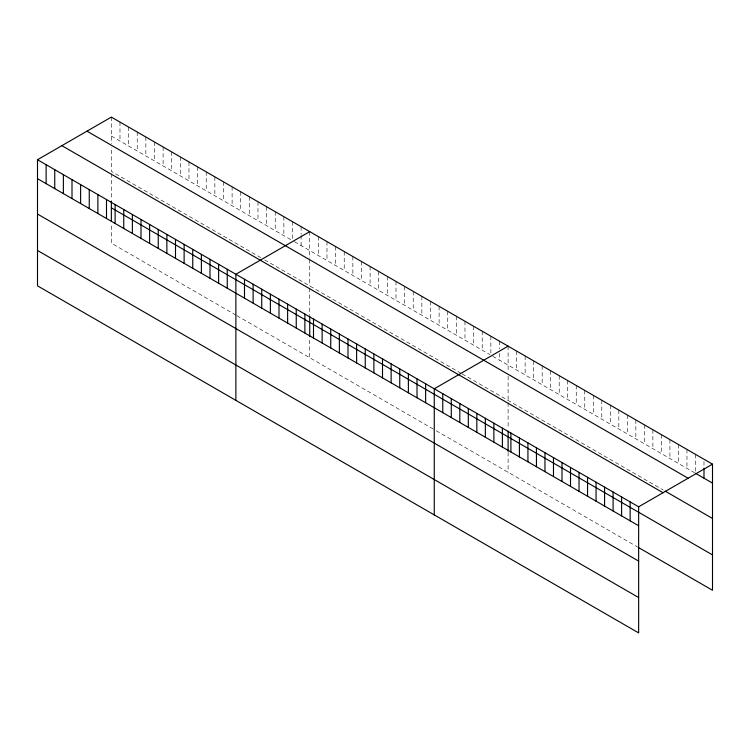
<?xml version="1.0" encoding="UTF-8"?>
<svg xmlns="http://www.w3.org/2000/svg" width="750" height="750" viewBox="0 0 750 750"><rect width="100%" height="100%" fill="white"/><g stroke="black" fill="none" stroke-linecap="round" stroke-linejoin="round"><path stroke-width="0.56" stroke-dasharray="3.75 2.81" d="M111.356 136.031L291.525 240.056M294.403 241.716L489.9 354.581M492.778 356.25L694.519 472.725M260.859 257.709L111.356 171.394L111.356 147.084M264.694 259.922L461.156 373.35M462.113 373.903L663.291 490.059M235.941 315.131L111.356 243.197L111.356 223.303M236.897 315.684L435.272 430.209M436.238 430.763L637.744 547.106M703.987 461.475L703.987 467.044M695.466 454.331L695.466 472.153M686.953 449.409L686.953 468.347M678.431 444.497L678.431 463.434M669.919 439.575L669.919 458.522M661.406 434.662L661.406 453.6M652.884 429.741L652.884 448.688M644.372 424.828L644.372 443.766M635.85 419.906L635.85 438.853M627.337 414.994L627.337 433.931M618.825 410.081L618.825 429.019M610.303 405.159L610.303 424.097M601.791 400.247L601.791 419.184M593.269 395.325L593.269 414.262M584.756 390.413L584.756 409.35M576.244 385.491L576.244 404.428M567.722 380.578L567.722 399.516M559.209 375.656L559.209 394.603M550.688 370.744L550.688 389.681M542.175 365.822L542.175 384.769M533.663 360.909L533.663 379.847M525.141 355.997L525.141 374.934M516.628 351.075L516.628 370.012M508.106 346.163L508.106 371.728M508.106 376.153L508.106 400.463M508.106 402.741L508.106 427.791M508.106 452.372L508.106 472.266M499.481 341.175L499.481 348.975M499.481 353.438L499.481 360.122M490.856 336.197L490.856 354.028M482.231 331.219L482.231 350.156M473.606 326.241L473.606 345.178M464.981 321.262L464.981 340.2M456.356 316.284L456.356 335.222M447.731 311.297L447.731 330.244M439.106 306.319L439.106 325.256M430.481 301.341L430.481 320.278M421.856 296.363L421.856 315.3M413.231 291.384L413.231 310.322M404.606 286.406L404.606 305.344M395.981 281.419L395.981 300.366M387.356 276.441L387.356 295.387M378.731 271.462L378.731 290.4M370.106 266.484L370.106 285.422M361.481 261.506L361.481 280.444M352.856 256.528L352.856 275.466M344.231 251.541L344.231 270.487M335.606 246.562L335.606 265.509M326.981 241.584L326.981 260.522M318.356 236.606L318.356 255.544M309.731 231.628L309.731 258.3M309.731 259.406L309.731 285.928M309.731 288.206L309.731 315.534M309.731 340.05L309.731 357.731M301.106 226.65L301.106 234.441M301.106 235.556L301.106 245.587M292.481 221.662L292.481 239.494M283.856 216.684L283.856 235.631M275.231 211.706L275.231 230.644M266.606 206.728L266.606 225.666M257.981 201.75L257.981 220.688M249.356 196.772L249.356 215.709M240.731 191.784L240.731 210.731M232.106 186.806L232.106 205.753M223.481 181.828L223.481 200.766M214.856 176.85L214.856 195.787M206.231 171.872L206.231 190.809M197.606 166.894L197.606 185.831M188.981 161.916L188.981 180.853M180.356 156.928L180.356 175.875M171.731 151.95L171.731 170.887M163.106 146.972L163.106 165.909M154.481 141.994L154.481 160.931M145.856 137.016L145.856 155.953M137.231 132.037L137.231 150.975M128.606 127.05L128.606 145.997M119.981 122.072L119.981 141.009M111.356 117.094L111.356 143.766M111.356 173.672L111.356 198.722"/><path stroke-width="1.12" d="M37.5 159.731L638.644 506.803L638.644 632.906L37.5 285.834L37.5 159.731L111.356 117.094L712.5 464.166L712.5 590.269L638.691 547.65M309.731 231.628L235.875 274.266L235.875 400.369M508.106 346.163L434.259 388.8L434.259 514.903M638.644 506.803L712.5 464.166M695.466 473.269L712.5 483.103M86.981 131.166L688.125 478.238M665.184 491.147L712.5 518.466M61.875 145.659L663.019 492.731M111.356 207.834L712.5 554.906M37.5 178.669L638.644 525.741M37.5 214.041L638.644 561.103M37.5 250.472L638.644 597.544M703.987 468.159L703.987 478.181M630.131 501.881L630.131 520.828M621.609 496.969L621.609 515.906M613.097 492.047L613.097 510.994M604.584 487.134L604.584 506.072M596.062 482.222L596.062 501.159M587.55 477.3L587.55 496.238M579.028 472.387L579.028 491.325M570.516 467.466L570.516 486.403M562.003 462.553L562.003 481.491M553.481 457.631L553.481 476.569M544.969 452.719L544.969 471.656M536.447 447.797L536.447 466.744M527.934 442.884L527.934 461.822M519.422 437.963L519.422 456.909M510.9 433.05L510.9 451.988M508.106 431.203L508.106 451.266M502.387 428.137L502.387 447.075M493.866 423.216L493.866 442.153M485.353 418.303L485.353 437.241M476.841 413.381L476.841 432.319M468.319 408.469L468.319 427.406M459.806 403.547L459.806 422.484M451.284 398.634L451.284 417.572M442.772 393.712L442.772 412.659M425.634 383.822L425.634 402.759M417.009 378.844L417.009 397.781M408.384 373.856L408.384 392.803M399.759 368.878L399.759 387.816M391.134 363.9L391.134 382.838M382.509 358.922L382.509 377.859M373.884 353.944L373.884 372.881M365.25 348.966L365.25 367.903M356.625 343.978L356.625 362.925M348 339L348 357.938M339.375 334.022L339.375 352.959M330.75 329.044L330.75 347.981M322.125 324.066L322.125 343.003M313.5 319.088L313.5 338.025M309.731 316.669L309.731 336.731M304.875 314.1L304.875 333.047M296.25 309.122L296.25 328.059M287.625 304.144L287.625 323.081M279 299.166L279 318.103M270.375 294.188L270.375 313.125M261.75 289.209L261.75 308.147M253.125 284.222L253.125 303.169M244.5 279.244L244.5 298.181M227.25 269.288L227.25 288.225M218.625 264.309L218.625 283.247M210 259.331L210 278.269M201.375 254.344L201.375 273.291M192.75 249.366L192.75 268.303M184.125 244.388L184.125 263.325M175.5 239.409L175.5 258.347M166.875 234.431L166.875 253.369M158.25 229.453L158.25 248.391M149.625 224.466L149.625 243.412M141 219.488L141 238.425M132.375 214.509L132.375 233.447M123.75 209.531L123.75 228.469M115.125 204.553L115.125 223.491M111.356 201L111.356 221.1M106.5 199.575L106.5 218.513M97.875 194.588L97.875 213.534M89.25 189.609L89.25 208.547M80.625 184.631L80.625 203.569M72 179.653L72 198.591M63.375 174.675L63.375 193.613M54.75 169.697L54.75 188.634M46.125 164.709L46.125 183.656"/></g></svg>
